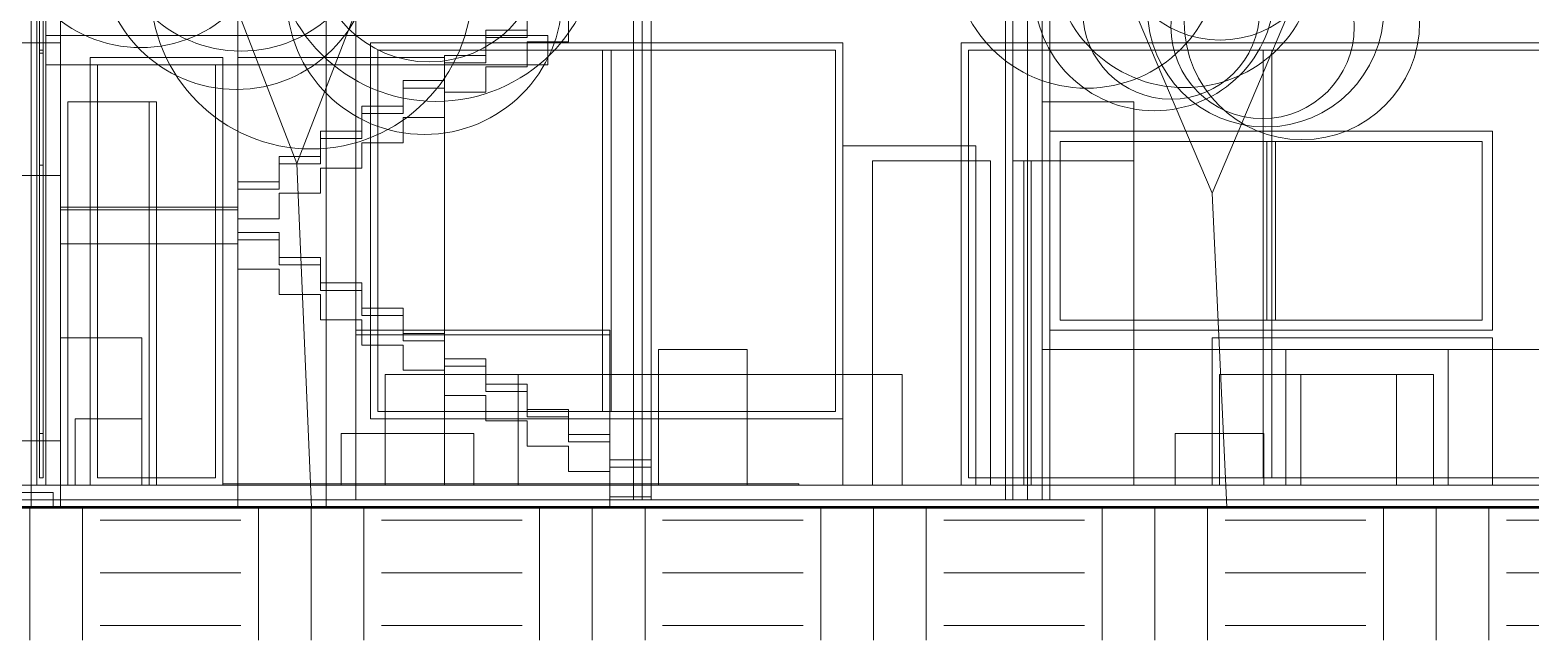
# Model space of a CAD drawing. Header units: metres. Extents: x -37 to 1, y -1.1 to 11.2.
# Drawn here: x -31.91 to -21.74, y -1.05 to 3.09 of the extents above; entities that cross this region are included whole.
import ezdxf

# ---------------------------------------------------------------- set-up
doc = ezdxf.new("R2010")
doc.units = ezdxf.units.M
for name, color, linetype, lineweight in [('A-CUT', 7, 'Continuous', 50), ('A-HATCH', 8, 'Continuous', 9), ('A-THIN', 8, 'Continuous', 18)]:
    doc.layers.add(name, color=color, linetype=linetype, lineweight=lineweight)

msp = doc.modelspace()

# ---------------------------------------------------------------- hatches: boundary and pattern name
at = {"layer": 'A-HATCH'}
h = msp.add_hatch(dxfattribs=at)
h.set_pattern_fill('EARTH', scale=0.15)
h.paths.add_polyline_path([(1, -1.05), (1, -0.15), (-37, -0.15), (-37, -1.05), (1, -1.05)])

# ---------------------------------------------------------------- linework, layer by layer
at = {"layer": 'A-CUT'}
msp.add_line((-37, -0.15), (1, -0.15), dxfattribs=at)
at = {"layer": 'A-THIN'}
for p, q in [((-30.1, 2.181), (-29.5, 3.735)), ((-30.1, 2.181), (-30.6, 3.476)), ((-23.9, 1.979), (-23.3, 3.398)), ((-23.9, 1.979), (-24.4, 3.161)), ((-30, -0.15), (-30.1, 2.181)), ((-23.8, -0.15), (-23.9, 1.979))]:
    msp.add_line(p, q, dxfattribs=at)
for points in [[(-21.1, -0.15), (-31.9, -0.15), (-31.9, -0.1), (-31.7, -0.1), (-31.7, 3.2), (-31.9, 3.2), (-31.9, 3.5), (-31.7, 3.5), (-31.7, 6.6), (-31.9, 6.6), (-31.9, 6.9), (-31.7, 6.9), (-31.7, 9.7), (-29.7, 9.7), (-29.7, 6.9), (-25.1, 6.9), (-25.1, 6.6), (-29.7, 6.6), (-29.7, 3.5), (-21.1, 3.5)], [(-21.1, -0.15), (-31.9, -0.15), (-31.9, -0.15), (-31.9, -0.1), (-31.7, -0.1), (-31.7, 3.2), (-31.9, 3.2), (-31.9, 3.5), (-31.7, 3.5), (-31.7, 6.6), (-31.9, 6.6), (-31.9, 6.9), (-31.7, 6.9), (-31.7, 9.7), (-29.9, 9.7), (-29.7, 9.7), (-29.7, 6.9), (-25.1, 6.9), (-25.1, 6.6), (-29.7, 6.6), (-29.7, 3.5), (-21.1, 3.5)], [(-28.26, 3.179), (-28.26, 3.007), (-28.54, 3.007), (-28.54, 2.836), (-28.82, 2.836), (-28.82, 2.664), (-29.1, 2.664), (-29.1, 2.493), (-29.38, 2.493), (-29.38, 2.321), (-29.66, 2.321), (-29.66, 2.15), (-29.94, 2.15), (-29.94, 1.979), (-30.22, 1.979), (-30.22, 1.807), (-30.5, 1.807), (-30.5, 2.007), (-30.22, 2.007), (-30.22, 2.007), (-30.22, 2.179), (-29.94, 2.179), (-29.94, 2.35), (-29.66, 2.35), (-29.66, 2.521), (-29.38, 2.521), (-29.38, 2.693), (-29.1, 2.693), (-29.1, 2.864), (-28.82, 2.864), (-28.82, 3.036), (-28.54, 3.036), (-28.54, 3.207)], [(-21.1, 3.2), (-29.7, 3.2), (-29.7, -0.1), (-21.1, -0.1)], [(-21.1, 3.2), (-29.7, 3.2), (-29.7, -0.1), (-21.1, -0.1)]]:
    msp.add_lwpolyline(points, dxfattribs=at)
for points in [[(-31.8, 0), (-31.86, 0), (-31.86, 3.2), (-31.86, 6.8), (-31.86, 6.8), (-31.86, 9.2), (-31.8, 9.2), (-31.8, 6.8), (-31.8, 6.8), (-31.8, 3.2), (-31.8, 0)], [(-31.86, 0.05), (-31.86, 3.15), (-31.86, 3.2), (-31.86, 3.25), (-31.86, 6.75), (-31.86, 6.8), (-31.86, 6.8), (-31.86, 6.85), (-31.86, 9.15), (-31.86, 9.2), (-31.8, 9.2), (-31.8, 9.15), (-31.8, 6.85), (-31.8, 6.8), (-31.8, 6.8), (-31.8, 6.75), (-31.8, 3.25), (-31.8, 3.2), (-31.8, 3.15), (-31.8, 0.05), (-31.8, 0), (-31.86, 0), (-31.86, 0.05)], [(-27.98, -0.15), (-30.5, -0.15), (-30.5, 0), (-30.5, 0.9), (-30.5, 3.6), (-30.5, 4.5), (-30.5, 7.9), (-27.98, 7.9), (-27.98, 4.5), (-27.7, 4.5), (-27.7, 0), (-27.98, 0), (-27.98, -0.15)], [(-32, -0.15), (-32, 3.55), (-31.5, 3.55), (-30.6, 3.55), (-30.5, 3.55), (-29.1, 3.55), (-26.4, 3.55), (-25.5, 3.55), (-25, 3.55), (-22, 3.55), (-21, 3.55), (-21, -0.15), (-22, -0.15), (-25, -0.15), (-25.5, -0.15), (-26.4, -0.15), (-29.1, -0.15), (-30.5, -0.15), (-30.6, -0.15), (-31.5, -0.15), (-32, -0.15)], [(-32, -0.15), (-32, 3.55), (-31.9, 3.55), (-31.9, -0.15), (-32, -0.15)], [(-32, 3), (-32, 3.55), (-31.9, 3.55), (-31.9, 3), (-32, 3)], [(-31.9, -0.15), (-31.9, 3.55), (-32, 3.55), (-32, -0.15), (-31.9, -0.15)], [(-31.9, -0.15), (-31.9, 3.55), (-32, 3.55), (-32, -0.15), (-31.9, -0.15)], [(-32, 3), (-32, 3.55), (-31.9, 3.55), (-31.9, 3), (-32, 3)], [(-31.9, -0.15), (-31.9, 3.55), (-32, 3.55), (-32, -0.15), (-31.9, -0.15)], [(-32, 3), (-32, 3.55), (-31.9, 3.55), (-31.9, 3), (-32, 3)], [(-25.6, -0.15), (-26.4, -0.15), (-29.6, -0.15), (-31.9, -0.15), (-32, -0.15), (-32, 3.55), (-31.9, 3.55), (-29.6, 3.55), (-26.4, 3.55), (-25.6, 3.55), (-21.45, 3.55), (-21.1, 3.55), (-21, 3.55), (-21, -0.15), (-21.1, -0.15), (-21.45, -0.15), (-25.6, -0.15)], [(-29.1, 3.2), (-26.4, 3.2), (-25.5, 3.2), (-25, 3.2), (-22, 3.2), (-21, 3.2), (-21, -0.1), (-22, -0.1), (-25, -0.1), (-25.5, -0.1), (-26.4, -0.1), (-29.1, -0.1), (-30.5, -0.1), (-30.6, -0.1), (-31.5, -0.1), (-32, -0.1), (-32, 3.2), (-31.5, 3.2), (-30.6, 3.2), (-30.5, 3.2), (-29.1, 3.2)], [(-25.6, -0.1), (-26.4, -0.1), (-29.6, -0.1), (-32, -0.1), (-32, 3.2), (-29.6, 3.2), (-26.4, 3.2), (-25.6, 3.2), (-21.45, 3.2), (-21, 3.2), (-21, -0.1), (-21.45, -0.1), (-25.6, -0.1)], [(-31.9, -0.1), (-31.9, 3.2), (-31.7, 3.2), (-31.7, -0.1), (-31.9, -0.1)], [(-31.9, 3), (-31.9, 3.2), (-31.7, 3.2), (-31.7, 3), (-31.9, 3)], [(-31.9, -0.1), (-31.9, 3.2), (-31.7, 3.2), (-31.7, -0.1), (-31.9, -0.1)], [(-31.7, -0.1), (-31.7, 3.2), (-31.9, 3.2), (-31.9, -0.1), (-31.7, -0.1)], [(-31.9, 3), (-31.9, 3.2), (-31.7, 3.2), (-31.7, 3), (-31.9, 3)], [(-31.7, -0.1), (-31.7, 3.2), (-31.9, 3.2), (-31.9, -0.1), (-31.7, -0.1)], [(-31.9, 3), (-31.9, 3.2), (-31.7, 3.2), (-31.7, 3), (-31.9, 3)], [(-31.9, -0.1), (-31.9, 3.2), (-31.7, 3.2), (-31.7, -0.1), (-31.9, -0.1)], [(-31.7, -0.1), (-31.7, 3.2), (-29.7, 3.2), (-29.7, -0.1), (-31.7, -0.1)], [(-25.15, 3.2), (-25, 3.2), (-25, -0.1), (-25.15, -0.1), (-25.3, -0.1), (-31.7, -0.1), (-31.7, 3.2), (-25.3, 3.2), (-25.15, 3.2)], [(-29.9, -0.1), (-29.9, 3.2), (-29.7, 3.2), (-29.7, -0.1), (-29.9, -0.1)], [(-27.7, -0.1), (-27.7, 3.2), (-27.82, 3.2), (-27.82, -0.1), (-27.7, -0.1)], [(-25.25, -0.1), (-25.25, 3.2), (-27.76, 3.2), (-27.76, -0.1), (-25.25, -0.1)], [(-26.2, -0.1), (-27.76, -0.1), (-27.76, 3.2), (-26.2, 3.2), (-25.4, 3.2), (-25.15, 3.2), (-25.15, -0.1), (-25.4, -0.1), (-26.2, -0.1)], [(-25.3, -0.1), (-25.3, 3.2), (-25, 3.2), (-25, -0.1), (-25.3, -0.1)], [(-25.05, -0.1), (-25.05, 3.2), (-25.25, 3.2), (-25.25, -0.1), (-25.05, -0.1)], [(-25.25, 2.2), (-25.25, 3.2), (-25.05, 3.2), (-25.05, 2.2), (-25.25, 2.2)], [(-25.05, -0.1), (-25.05, 3.2), (-25.25, 3.2), (-25.25, -0.1), (-25.05, -0.1)], [(-31.842, 3.15), (-31.818, 3.15), (-31.818, 0.05), (-31.842, 0.05), (-31.842, 3.15)], [(-28.82, 3.036), (-28.82, 3.086), (-28.54, 3.086), (-28.54, 3.036), (-28.82, 3.036)], [(-31.86, 3), (-31.8, 3), (-31.8, 2.1), (-31.86, 2.1), (-31.86, 3)], [(-31.8, 2.1), (-31.8, 3), (-31.86, 3), (-31.86, 2.1), (-31.8, 2.1)], [(-31.8, 2.1), (-31.8, 3), (-31.86, 3), (-31.86, 2.1), (-31.8, 2.1)], [(-31.8, 2.1), (-31.8, 3), (-31.86, 3), (-31.86, 2.1), (-31.8, 2.1)], [(-31.8, 2.1), (-31.86, 2.1), (-31.86, 2.17), (-31.86, 2.93), (-31.86, 3), (-31.8, 3), (-31.8, 2.93), (-31.8, 2.17), (-31.8, 2.1)], [(-31.8, 0.3), (-31.8, 3), (-31.86, 3), (-31.86, 0.3), (-31.8, 0.3)], [(-31.8, 0.3), (-31.86, 0.3), (-31.86, 0.35), (-31.86, 2.95), (-31.86, 3), (-31.8, 3), (-31.8, 2.95), (-31.8, 0.35), (-31.8, 0.3)], [(-31.8, 0.3), (-31.8, 3), (-31.86, 3), (-31.86, 0.3), (-31.8, 0.3)], [(-31.8, 0.3), (-31.86, 0.3), (-31.86, 0.35), (-31.86, 2.95), (-31.86, 3), (-31.8, 3), (-31.8, 2.95), (-31.8, 0.35), (-31.8, 0.3)], [(-31.818, 0.35), (-31.818, 2.95), (-31.842, 2.95), (-31.842, 0.35), (-31.818, 0.35)], [(-31.818, 0.35), (-31.818, 2.95), (-31.842, 2.95), (-31.842, 0.35), (-31.818, 0.35)], [(-28.4, 2.85), (-28.4, 3.05), (-31.8, 3.05), (-31.8, 2.85), (-28.4, 2.85)], [(-27.97, 0.45), (-28.03, 0.45), (-29.55, 0.45), (-29.6, 0.45), (-29.6, 0.5), (-29.6, 2.95), (-29.6, 3), (-29.55, 3), (-28.03, 3), (-27.97, 3), (-26.45, 3), (-26.4, 3), (-26.4, 2.95), (-26.4, 0.5), (-26.4, 0.45), (-26.45, 0.45), (-27.97, 0.45)], [(-26.4, 0.45), (-26.4, 3), (-29.6, 3), (-29.6, 0.45), (-26.4, 0.45)], [(-29.6, 0.45), (-26.4, 0.45), (-26.4, 3), (-29.6, 3), (-29.6, 0.45)], [(-29.55, 2.95), (-26.45, 2.95), (-26.45, 0.5), (-29.55, 0.5), (-29.55, 2.95)], [(-28.03, 2.95), (-29.55, 2.95), (-29.55, 0.5), (-28.03, 0.5), (-28.03, 2.95)], [(-27.97, 2.95), (-27.97, 0.5), (-26.45, 0.5), (-26.45, 2.95), (-27.97, 2.95)], [(-25.6, 0), (-25.6, 0.05), (-25.6, 2.95), (-25.6, 3), (-25.55, 3), (-23.555, 3), (-23.495, 3), (-21.5, 3), (-21.45, 3), (-21.45, 2.95), (-21.45, 0.05), (-21.45, 0), (-21.5, 0), (-23.495, 0), (-23.555, 0), (-25.55, 0), (-25.6, 0)], [(-25.6, 0), (-21.45, 0), (-21.45, 3), (-25.6, 3), (-25.6, 0)], [(-21.45, 0), (-21.45, 3), (-25.6, 3), (-25.6, 0), (-21.45, 0)], [(-25.55, 2.95), (-21.5, 2.95), (-21.5, 0.05), (-25.55, 0.05), (-25.55, 2.95)], [(-25.55, 0.05), (-23.555, 0.05), (-23.555, 2.95), (-25.55, 2.95), (-25.55, 0.05)], [(-21.5, 2.95), (-23.495, 2.95), (-23.495, 0.05), (-21.5, 0.05), (-21.5, 2.95)], [(-31.818, 2.17), (-31.818, 2.93), (-31.842, 2.93), (-31.842, 2.17), (-31.818, 2.17)], [(-30.6, 0), (-30.6, 2.9), (-31.5, 2.9), (-31.5, 0), (-30.6, 0)], [(-31.45, 0), (-31.5, 0), (-31.5, 0.05), (-31.5, 2.85), (-31.5, 2.9), (-31.45, 2.9), (-30.65, 2.9), (-30.6, 2.9), (-30.6, 2.85), (-30.6, 0.05), (-30.6, 0), (-30.65, 0), (-31.45, 0)], [(-31.5, 2.9), (-31.5, 0), (-30.6, 0), (-30.6, 2.9), (-31.5, 2.9)], [(-31.45, 0.05), (-31.45, 2.85), (-30.65, 2.85), (-30.65, 0.05), (-31.45, 0.05)], [(-30.65, 0.05), (-30.65, 2.85), (-31.45, 2.85), (-31.45, 0.05), (-30.65, 0.05)], [(-30.5, 0), (-29.1, 0), (-29.1, 2.9), (-30.5, 2.9), (-30.5, 0)], [(-29.1, 0), (-29.1, 2.9), (-30.5, 2.9), (-30.5, 0), (-29.1, 0)], [(-29.1, 0), (-29.1, 2.9), (-30.5, 2.9), (-30.5, 0), (-29.1, 0)], [(-28.82, 2.864), (-29.1, 2.864), (-29.1, 2.914), (-28.82, 2.914), (-28.82, 2.864)], [(-29.1, 2.693), (-29.38, 2.693), (-29.38, 2.743), (-29.1, 2.743), (-29.1, 2.693)], [(-31.05, 0), (-31.05, 2.6), (-31.65, 2.6), (-31.65, 0), (-31.05, 0)], [(-31.1, 0), (-31.1, 2.6), (-31.65, 2.6), (-31.65, 0), (-31.1, 0)], [(-29.38, 2.521), (-29.66, 2.521), (-29.66, 2.571), (-29.38, 2.571), (-29.38, 2.521)], [(-24.43, 0), (-24.43, 2.6), (-25.05, 2.6), (-25.05, 0), (-24.43, 0)], [(-29.66, 2.35), (-29.94, 2.35), (-29.94, 2.4), (-29.66, 2.4), (-29.66, 2.35)], [(-22, 2.4), (-25, 2.4), (-25, 1.05), (-22, 1.05), (-22, 2.4)], [(-22.07, 1.05), (-23.47, 1.05), (-23.53, 1.05), (-24.93, 1.05), (-25, 1.05), (-25, 1.12), (-25, 2.33), (-25, 2.4), (-24.93, 2.4), (-23.53, 2.4), (-23.47, 2.4), (-22.07, 2.4), (-22, 2.4), (-22, 2.33), (-22, 1.12), (-22, 1.05), (-22.07, 1.05)], [(-22, 1.05), (-22, 2.4), (-25, 2.4), (-25, 1.05), (-22, 1.05)], [(-26.4, 0), (-25.5, 0), (-25.5, 2.3), (-26.4, 2.3), (-26.4, 0)], [(-25.5, 0), (-25.5, 2.3), (-26.4, 2.3), (-26.4, 0), (-25.5, 0)], [(-26.4, 0), (-25.5, 0), (-25.5, 2.3), (-26.4, 2.3), (-26.4, 0)], [(-24.93, 2.33), (-22.07, 2.33), (-22.07, 1.12), (-24.93, 1.12), (-24.93, 2.33)], [(-23.53, 1.12), (-23.53, 2.33), (-24.93, 2.33), (-24.93, 1.12), (-23.53, 1.12)], [(-22.07, 1.12), (-22.07, 2.33), (-23.47, 2.33), (-23.47, 1.12), (-22.07, 1.12)], [(-29.94, 2.179), (-30.22, 2.179), (-30.22, 2.229), (-29.94, 2.229), (-29.94, 2.179)], [(-25.4, 0), (-25.4, 2.2), (-26.2, 2.2), (-26.2, 0), (-25.4, 0)], [(-26.2, 0), (-25.4, 0), (-25.4, 2.2), (-26.2, 2.2), (-26.2, 0)], [(-25.125, 0), (-25.125, 2.2), (-25.175, 2.2), (-25.175, 0), (-25.125, 0)], [(-24.43, 0), (-24.43, 2.2), (-25.05, 2.2), (-25.05, 0), (-24.43, 0)], [(-32, -0.15), (-32, 2.1), (-31.9, 2.1), (-31.9, -0.15), (-32, -0.15)], [(-31.9, -0.1), (-31.9, 2.1), (-31.7, 2.1), (-31.7, -0.1), (-31.9, -0.1)], [(-30.22, 2.007), (-30.5, 2.007), (-30.5, 2.057), (-30.22, 2.057), (-30.22, 2.007)], [(-29.66, 1.121), (-29.94, 1.121), (-29.94, 1.293), (-30.22, 1.293), (-30.22, 1.464), (-30.5, 1.464), (-30.5, 1.636), (-31.7, 1.636), (-31.7, 1.886), (-30.5, 1.886), (-30.5, 1.664), (-30.22, 1.664), (-30.22, 1.493), (-29.94, 1.493), (-29.94, 1.321), (-29.66, 1.321), (-29.66, 1.15), (-29.38, 1.15), (-29.38, 0.979), (-29.1, 0.979), (-29.1, 0.807), (-28.82, 0.807), (-28.82, 0.636), (-28.54, 0.636), (-28.54, 0.464), (-28.26, 0.464), (-28.26, 0.293), (-27.98, 0.293), (-27.98, 0.121), (-27.7, 0.121), (-27.7, -0.079), (-27.98, -0.079), (-27.98, 0.093), (-28.26, 0.093), (-28.26, 0.264), (-28.54, 0.264), (-28.54, 0.436), (-28.82, 0.436), (-28.82, 0.607), (-29.1, 0.607), (-29.1, 0.779), (-29.38, 0.779), (-29.38, 0.95), (-29.66, 0.95), (-29.66, 1.121)], [(-31.7, 1.866), (-31.7, 1.886), (-30.5, 1.886), (-30.5, 1.866), (-31.7, 1.866)], [(-30.5, 1.664), (-30.5, 1.714), (-30.22, 1.714), (-30.22, 1.664), (-30.5, 1.664)], [(-29.94, 1.493), (-30.22, 1.493), (-30.22, 1.543), (-29.94, 1.543), (-29.94, 1.493)], [(-29.66, 1.321), (-29.94, 1.321), (-29.94, 1.371), (-29.66, 1.371), (-29.66, 1.321)], [(-29.38, 1.15), (-29.66, 1.15), (-29.66, 1.2), (-29.38, 1.2), (-29.38, 1.15)], [(-29.7, 0), (-29.7, 1.05), (-27.98, 1.05), (-27.98, 0), (-29.7, 0)], [(-29.7, 1.02), (-29.7, 1.05), (-27.98, 1.05), (-27.98, 1.02), (-29.7, 1.02)], [(-29.38, 0.979), (-29.38, 1.029), (-29.1, 1.029), (-29.1, 0.979), (-29.38, 0.979)], [(-31.15, 0), (-31.15, 1), (-31.7, 1), (-31.7, 0), (-31.15, 0)], [(-27.05, 0), (-27.05, 0.92), (-27.65, 0.92), (-27.65, 0), (-27.05, 0)], [(-21.45, 0), (-21.45, 0.92), (-25.05, 0.92), (-25.05, 0), (-21.45, 0)], [(-24.43, 0), (-24.43, 0.92), (-25.05, 0.92), (-25.05, 0), (-24.43, 0)], [(-23.9, 0), (-23.9, 1), (-22, 1), (-22, 0), (-23.9, 0)], [(-22.3, 0), (-22.3, 0.92), (-23.4, 0.92), (-23.4, 0), (-22.3, 0)], [(-28.82, 0.807), (-29.1, 0.807), (-29.1, 0.857), (-28.82, 0.857), (-28.82, 0.807)], [(-29.5, 0), (-29.5, 0.75), (-28.6, 0.75), (-28.6, 0), (-29.5, 0)], [(-28.6, 0), (-28.6, 0.75), (-26, 0.75), (-26, 0), (-28.6, 0)], [(-22.65, 0), (-23.85, 0), (-23.85, 0.75), (-22.65, 0.75), (-22.65, 0)], [(-23.3, 0), (-23.3, 0.75), (-22.4, 0.75), (-22.4, 0), (-23.3, 0)], [(-23.3, 0), (-23.3, 0.75), (-22.4, 0.75), (-22.4, 0), (-23.3, 0)], [(-28.82, 0.636), (-28.82, 0.686), (-28.54, 0.686), (-28.54, 0.636), (-28.82, 0.636)], [(-28.54, 0.464), (-28.54, 0.514), (-28.26, 0.514), (-28.26, 0.464), (-28.54, 0.464)], [(-31.15, 0), (-31.15, 0.45), (-31.6, 0.45), (-31.6, 0), (-31.15, 0)], [(-28.9, 0), (-28.9, 0.35), (-29.8, 0.35), (-29.8, 0), (-28.9, 0)], [(-27.98, 0.293), (-28.26, 0.293), (-28.26, 0.343), (-27.98, 0.343), (-27.98, 0.293)], [(-23.55, 0), (-23.55, 0.35), (-24.15, 0.35), (-24.15, 0), (-23.55, 0)], [(-32, -0.15), (-32, 0.3), (-31.9, 0.3), (-31.9, -0.15), (-32, -0.15)], [(-32, -0.15), (-32, 0.3), (-31.9, 0.3), (-31.9, -0.15), (-32, -0.15)], [(-31.9, -0.1), (-31.9, 0.3), (-31.7, 0.3), (-31.7, -0.1), (-31.9, -0.1)], [(-31.9, -0.1), (-31.9, 0.3), (-31.7, 0.3), (-31.7, -0.1), (-31.9, -0.1)], [(-27.7, 0.121), (-27.98, 0.121), (-27.98, 0.171), (-27.7, 0.171), (-27.7, 0.121)], [(-32, -0.15), (-32, 0), (-31.9, 0), (-31.9, -0.15), (-32, -0.15)], [(-31.9, -0.1), (-31.9, 0), (-21.1, 0), (-21.1, -0.1), (-31.9, -0.1)], [(-31.9, 0), (-31.7, 0), (-31.7, -0.1), (-31.9, -0.1), (-31.9, 0)], [(-31.9, -0.1), (-31.9, 0), (-21.1, 0), (-21.1, -0.1), (-31.9, -0.1)], [(-31.9, 0), (-31.7, 0), (-31.7, -0.1), (-31.9, -0.1), (-31.9, 0)], [(-31.9, -0.1), (-31.9, 0), (-31.7, 0), (-31.7, -0.1), (-31.9, -0.1)], [(-31.9, -0.1), (-31.9, 0), (-21.1, 0), (-21.1, -0.1), (-31.9, -0.1)], [(-26.7, 0), (-26.7, 0.01), (-30.6, 0.01), (-30.6, 0), (-26.7, 0)], [(-29.9, 0), (-21.1, 0), (-21.1, -0.1), (-29.9, -0.1), (-29.9, 0)], [(-27.98, -0.1), (-27.98, 0), (-21.1, 0), (-21.1, -0.1), (-27.98, -0.1)], [(-25.25, -0.1), (-25.25, 0), (-25.05, 0), (-25.05, -0.1), (-25.25, -0.1)], [(-31.75, -0.15), (-31.75, -0.05), (-33.85, -0.05), (-33.85, -0.15), (-31.75, -0.15)], [(-31.75, -0.15), (-31.75, -0.05), (-33.85, -0.05), (-33.85, -0.15), (-31.75, -0.15)], [(-31.9, -0.1), (-31.7, -0.1), (-31.7, -0.15), (-31.9, -0.15), (-31.9, -0.1)], [(-31.9, -0.15), (-31.9, -0.1), (-31.7, -0.1), (-31.7, -0.15), (-31.9, -0.15)], [(-31.9, -0.1), (-21.1, -0.1), (-21.1, -0.15), (-31.9, -0.15), (-31.9, -0.1)], [(-21.1, -0.1), (-21.1, -0.15), (-29.9, -0.15), (-29.9, -0.1), (-21.1, -0.1)], [(-27.98, -0.1), (-21.1, -0.1), (-21.1, -0.15), (-27.98, -0.15), (-27.98, -0.1)]]:
    msp.add_lwpolyline(points, close=True, dxfattribs=at)
for centre, radius in [((-29.157, 3.701), 1.099), ((-31.157, 3.868), 0.901), ((-30.477, 3.838), 0.894), ((-30.51, 3.602), 0.919), ((-24.75, 3.595), 0.903), ((-24.087, 3.588), 0.892), ((-30.002, 3.369), 1.089), ((-29.204, 3.64), 0.77), ((-23.846, 3.731), 0.713), ((-29.235, 3.311), 0.933), ((-24.291, 3.354), 0.815), ((-23.537, 3.229), 0.8), ((-23.291, 3.14), 0.797), ((-24.178, 3.216), 0.599), ((-23.558, 3.107), 0.621)]:
    msp.add_circle(centre, radius, dxfattribs=at)

doc.saveas('drawing.dxf')
